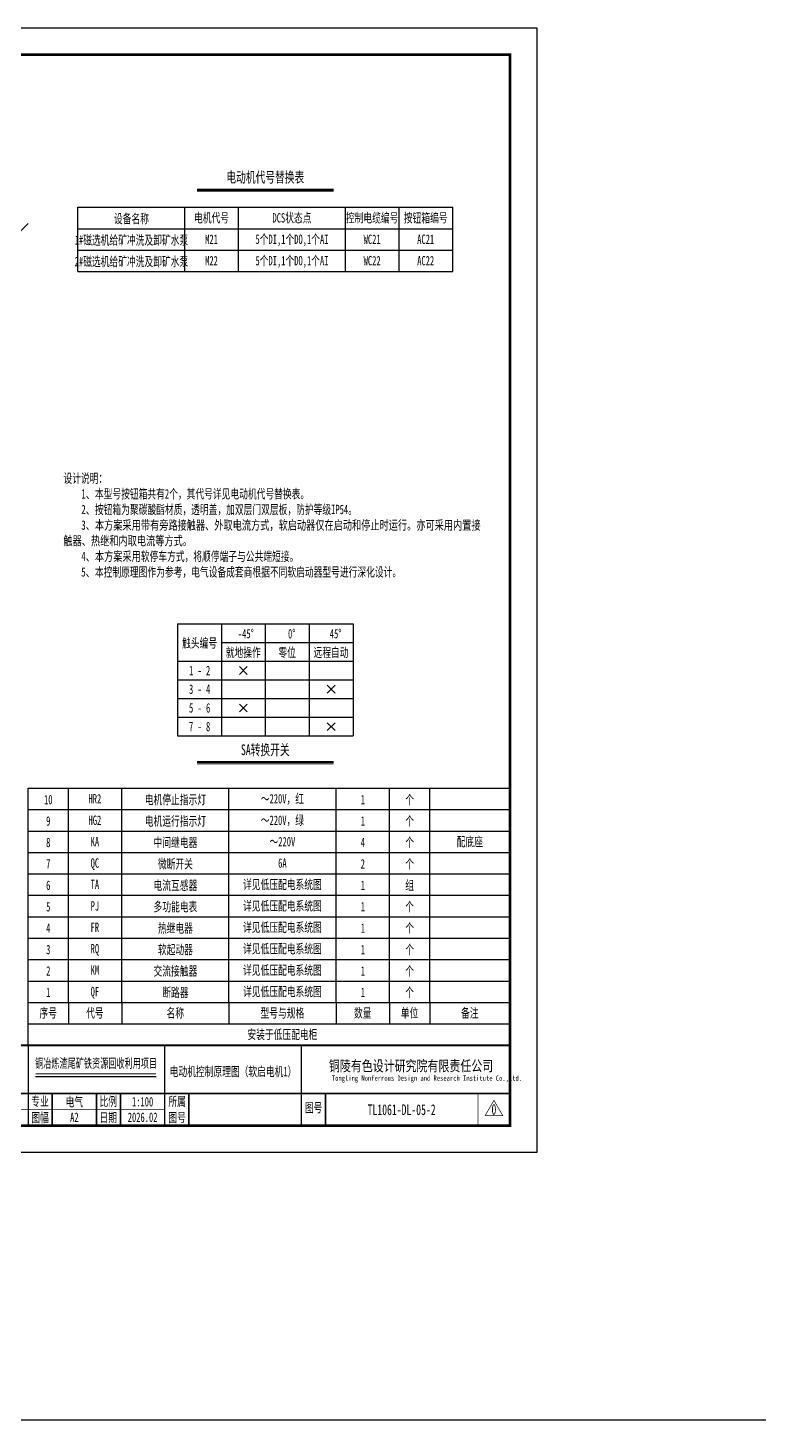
# Model space of a CAD drawing. Header units: millimetres. Extents: x 401220 to 2750366, y -101310 to 943175.
# Drawn here: x 1301533 to 1328851, y 628022 to 680022 of the extents above; entities that cross this region are included whole.
import ezdxf
from ezdxf.enums import TextEntityAlignment as Align

# ---------------------------------------------------------------- set-up
doc = ezdxf.new("R2010")
doc.units = ezdxf.units.MM
doc.linetypes.add('常规', pattern=[20, 10, 0, 10])
for name, color, linetype, lineweight in [('CAXA0层', 7, 'Continuous', 25), ('MX', 3, 'Continuous', 0), ('SW', 8, 'Continuous', 20), ('TEXT', 4, 'Continuous', 0)]:
    doc.layers.add(name, color=color, linetype=linetype, lineweight=lineweight)
for name, color, linetype in [('动力平面导线层', 3, '常规'), ('图框', 7, 'Continuous'), ('照明平面设备层', 1, 'Continuous')]:
    doc.layers.add(name, color=color, linetype=linetype)
doc.styles.add('HZ', font='simsun.ttf', dxfattribs={"width": 0.75})
doc.styles.add('标准', font='NSimSun.ttf', dxfattribs={"width": 0.667})

# ---------------------------------------------------------------- blocks, each defined once
blk = doc.blocks.new('3')
at = {"layer": 'TEXT', "color": 7, "lineweight": 25, "style": 'HZ', "width": 0.75}
for s, height, p in [('铜陵有色设计研究院有限责任公司', 400, (221501, 249018)), ('Tongling Nonferrous Design and Research Institute Co.,Ltd.', 200, (221613, 248659))]:
    blk.add_text(s, height=height, dxfattribs=at).set_placement(p)
blk = doc.blocks.new('铜陵有色图签02')
at = {"layer": '图框', "linetype": 'Continuous', "lineweight": 50}
for p, q in [((-38401, 3003), (-38401, 1)), ((-29100, 3001), (-29100, 0))]:
    blk.add_line(p, q, dxfattribs=at)
at = {"layer": '图框', "color": 7, "linetype": 'Continuous', "lineweight": 25}
for p, q in [((-36201, 3010), (-36201, 9)), ((-34701, 3010), (-34701, 9)), ((-33401, 3017), (-33401, 16)), ((-31901, 3017), (-31901, 16)), ((-30601, 3017), (-30601, 16)), ((-29100, 1201), (-37501, 1201))]:
    blk.add_line(p, q, dxfattribs=at)
at = {"layer": '图框', "color": 7, "linetype": 'Continuous', "lineweight": 35}
for p, q in [((-27300, 3001), (-27300, 1)), ((-21600, 1197), (-21600, -3)), ((-17100, 1200), (-17100, 0)), ((-15450, 0), (-15450, 1200)), ((-14550, 1200), (-14550, 0)), ((-12000, 1201), (-12000, 1)), ((-6900, 1202), (-6900, 2))]:
    blk.add_line(p, q, dxfattribs=at)
at = {"layer": '图框', "lineweight": 25}
blk.add_line((-17723, 1830), (-13223, 1830), dxfattribs=at)
at = {"layer": '图框', "lineweight": 70, "const_width": 70}
blk.add_lwpolyline([(-17980, 3001), (0, 3001), (-38401, 3001)], dxfattribs=at)
at = {"layer": '图框', "color": 7, "linetype": 'Continuous', "lineweight": 25, "const_width": 25}
for points in [[(-37501, 3000), (-37501, 0)], [(-25800, 3001), (-25800, 1)], [(-24300, 3001), (-24300, 1)], [(-23100, 2401), (-37501, 2401)], [(-23100, 1801), (-37501, 1801)], [(-23100, 1201), (-29100, 1201)], [(-12900, 600), (-18000, 600), (-37501, 600)], [(-602, 943), (-932, 371), (-272, 371), (-602, 943)]]:
    blk.add_lwpolyline(points, dxfattribs=at)
at = {"layer": '图框', "linetype": 'Continuous', "lineweight": 50, "const_width": 50}
for points in [[(-23100, 3001), (-23100, 1)], [(-18000, 3000), (-18000, 0)]]:
    blk.add_lwpolyline(points, dxfattribs=at)
at = {"layer": '图框', "lineweight": 50, "const_width": 50}
for points in [[(-12900, 3001), (-12900, 1)], [(-7800, 3001), (-7800, 1)], [(0, 3000), (0, 0)], [(-23100, 1200), (0, 1200)]]:
    blk.add_lwpolyline(points, dxfattribs=at)
at = {"layer": '图框', "lineweight": 25, "const_width": 35}
blk.add_lwpolyline([(-17723, 1930), (-13223, 1930)], dxfattribs=at)
at = {"layer": '图框', "color": 7, "linetype": 'Continuous', "lineweight": 35, "const_width": 25}
blk.add_lwpolyline([(-1200, 1201), (-1200, 0)], dxfattribs=at)
at = {"layer": '图框', "linetype": 'Continuous', "lineweight": 70, "const_width": 70}
blk.add_lwpolyline([(-38401, 1), (0, 0)], dxfattribs=at)
at = {"layer": '图框', "lineweight": 25}
blk.add_blockref('3', (-228268, -246986), dxfattribs=at)
at = {"layer": 'TEXT', "color": 7, "lineweight": 25, "style": '标准', "width": 0.667}
for s, height, p in [('总  图', 300, (-36862, 2555)), ('建  筑', 300, (-34062, 2562)), ('热  工', 300, (-31262, 2562)), ('项目负责人', 350, (-28197, 2541)), ('会', 300, (-37942, 2054)), ('冶  炼', 300, (-36862, 1955)), ('化  工', 300, (-34062, 1962)), ('给排水', 300, (-31262, 1962)), ('审  定', 350, (-28197, 1941)), ('签', 300, (-37942, 1404)), ('选  矿', 300, (-36862, 1355)), ('暖  通', 300, (-34062, 1362)), ('自  控', 300, (-31262, 1362)), ('审  核', 350, (-28197, 1341)), ('栏', 300, (-37942, 754)), ('采  矿', 300, (-36862, 754)), ('机  械', 300, (-34062, 761)), ('电  气', 300, (-31262, 761)), ('校  对', 350, (-28197, 741)), ('项目编号', 350, (-22343, 730)), ('专业', 350, (-17559, 730)), ('比例', 350, (-15009, 730)), ('所属', 350, (-12438, 730)), ('专  业', 300, (-34062, 177)), ('签  字', 300, (-32649, 177)), ('专  业', 300, (-31262, 177)), ('签  字', 300, (-29849, 177)), ('设  计', 350, (-28197, 139)), ('设计阶段', 350, (-22343, 130)), ('图幅', 350, (-17559, 130)), ('日期', 350, (-15009, 130)), ('图号', 350, (-7339, 495)), ('专  业', 300, (-36862, 170)), ('签  字', 300, (-35449, 170)), ('图号', 350, (-12438, 130))]:
    blk.add_text(s, height=height, dxfattribs=at).set_placement(p, align=Align.CENTER)

msp = doc.modelspace()

# ---------------------------------------------------------------- linework, layer by layer
at = {"color": 3}
msp.add_line((1608777.1, 628021.7), (1079541.3, 628021.7), dxfattribs=at)
at = {"layer": 'CAXA0层', "color": 2, "linetype": 'ByBlock', "lineweight": 40}
for p, q in [((1307853.9, 673988.8), (1312952.1, 673988.8)), ((1307853.9, 652605.3), (1312952.1, 652605.3))]:
    msp.add_line(p, q, dxfattribs=at)
at = {"layer": 'CAXA0层', "color": 2, "linetype": 'ByBlock', "lineweight": 0}
for p, q in [((1307853.9, 673923.3), (1312952.1, 673923.3)), ((1307853.9, 652539.8), (1312952.1, 652539.8))]:
    msp.add_line(p, q, dxfattribs=at)
at = {"layer": 'MX', "color": 7, "linetype": 'ByBlock', "lineweight": 20}
msp.add_line((1301202.1, 672364.5), (1301548.6, 672711), dxfattribs=at)
at = {"layer": 'SW', "color": 7, "linetype": 'ByBlock', "lineweight": 25}
for p, q in [((1303403, 670920.8), (1303403, 673320.8)), ((1307403, 670920.8), (1307403, 673320.8)), ((1309403, 670920.8), (1309403, 673320.8)), ((1313403, 670920.8), (1313403, 673320.8)), ((1315403, 670920.8), (1315403, 673320.8)), ((1317403, 670920.8), (1317403, 673320.8)), ((1307124.2, 657763.9), (1313681.8, 657763.9)), ((1307124.2, 657763.9), (1307124.2, 653574.9)), ((1308763.6, 657763.9), (1308763.6, 653574.9)), ((1310403, 657763.9), (1310403, 653574.9)), ((1312042.4, 657763.9), (1312042.4, 653574.9)), ((1313681.8, 657763.9), (1313681.8, 653574.9)), ((1308763.6, 657065.7), (1313681.8, 657065.7)), ((1307124.2, 656367.6), (1313681.8, 656367.6)), ((1309435.2, 656164.8), (1309731.4, 655868.6)), ((1309435.2, 655868.6), (1309731.4, 656164.8)), ((1307124.2, 655669.4), (1313681.8, 655669.4)), ((1312714, 655466.7), (1313010.2, 655170.4)), ((1312714, 655170.4), (1313010.2, 655466.7)), ((1307124.2, 654971.2), (1313681.8, 654971.2)), ((1309435.2, 654768.5), (1309731.4, 654472.3)), ((1309435.2, 654472.3), (1309731.4, 654768.5)), ((1307124.2, 654273), (1313681.8, 654273)), ((1312714, 654070.3), (1313010.2, 653774.1)), ((1312714, 653774.1), (1313010.2, 654070.3)), ((1307124.2, 653574.9), (1313681.8, 653574.9)), ((1307124.2, 653574.9), (1313681.8, 653574.9)), ((1307124.2, 653574.9), (1313681.8, 653574.9)), ((1301545.8, 651623.1), (1303045.8, 651623.1)), ((1301545.8, 650823.1), (1301545.8, 651623.1)), ((1303045.8, 651623.1), (1305045.8, 651623.1)), ((1303045.8, 650823.1), (1303045.8, 651623.1)), ((1305045.8, 651623.1), (1309045.8, 651623.1)), ((1305045.8, 650823.1), (1305045.8, 651623.1)), ((1309045.8, 651623.1), (1313045.8, 651623.1)), ((1309045.8, 650823.1), (1309045.8, 651623.1)), ((1313045.8, 651623.1), (1315045.8, 651623.1)), ((1313045.8, 650823.1), (1313045.8, 651623.1)), ((1315045.8, 651623.1), (1316545.8, 651623.1)), ((1315045.8, 650823.1), (1315045.8, 651623.1)), ((1316545.8, 651623.1), (1319545.8, 651623.1)), ((1316545.8, 650823.1), (1316545.8, 651623.1)), ((1301545.8, 650823.1), (1303045.8, 650823.1)), ((1301545.8, 650023.1), (1301545.8, 650823.1)), ((1303045.8, 650823.1), (1305045.8, 650823.1)), ((1303045.8, 650023.1), (1303045.8, 650823.1)), ((1305045.8, 650823.1), (1309045.8, 650823.1)), ((1305045.8, 650023.1), (1305045.8, 650823.1)), ((1309045.8, 650823.1), (1313045.8, 650823.1)), ((1309045.8, 650023.1), (1309045.8, 650823.1)), ((1313045.8, 650823.1), (1315045.8, 650823.1)), ((1313045.8, 650023.1), (1313045.8, 650823.1)), ((1315045.8, 650823.1), (1316545.8, 650823.1)), ((1315045.8, 650023.1), (1315045.8, 650823.1)), ((1316545.8, 650823.1), (1319545.8, 650823.1)), ((1316545.8, 650023.1), (1316545.8, 650823.1)), ((1301545.8, 650023.1), (1303045.8, 650023.1)), ((1301545.8, 649223.1), (1301545.8, 650023.1)), ((1303045.8, 650023.1), (1305045.8, 650023.1)), ((1303045.8, 649223.1), (1303045.8, 650023.1)), ((1305045.8, 650023.1), (1309045.8, 650023.1)), ((1305045.8, 649223.1), (1305045.8, 650023.1)), ((1309045.8, 650023.1), (1313045.8, 650023.1)), ((1309045.8, 649223.1), (1309045.8, 650023.1)), ((1313045.8, 650023.1), (1315045.8, 650023.1)), ((1313045.8, 649223.1), (1313045.8, 650023.1)), ((1315045.8, 650023.1), (1316545.8, 650023.1)), ((1315045.8, 649223.1), (1315045.8, 650023.1)), ((1316545.8, 650023.1), (1319545.8, 650023.1)), ((1316545.8, 649223.1), (1316545.8, 650023.1)), ((1301545.8, 649223.1), (1303045.8, 649223.1)), ((1301545.8, 648423.1), (1301545.8, 649223.1)), ((1303045.8, 649223.1), (1305045.8, 649223.1)), ((1303045.8, 648423.1), (1303045.8, 649223.1)), ((1305045.8, 649223.1), (1309045.8, 649223.1)), ((1305045.8, 648423.1), (1305045.8, 649223.1)), ((1309045.8, 649223.1), (1313045.8, 649223.1)), ((1309045.8, 648423.1), (1309045.8, 649223.1)), ((1313045.8, 649223.1), (1315045.8, 649223.1)), ((1313045.8, 648423.1), (1313045.8, 649223.1)), ((1315045.8, 649223.1), (1316545.8, 649223.1)), ((1315045.8, 648423.1), (1315045.8, 649223.1)), ((1316545.8, 649223.1), (1319545.8, 649223.1)), ((1316545.8, 648423.1), (1316545.8, 649223.1)), ((1301545.8, 648423.1), (1303045.8, 648423.1)), ((1301545.8, 647623.1), (1301545.8, 648423.1)), ((1303045.8, 648423.1), (1305045.8, 648423.1)), ((1303045.8, 647623.1), (1303045.8, 648423.1)), ((1305045.8, 648423.1), (1309045.8, 648423.1)), ((1305045.8, 647623.1), (1305045.8, 648423.1)), ((1309045.8, 648423.1), (1313045.8, 648423.1)), ((1309045.8, 647623.1), (1309045.8, 648423.1)), ((1313045.8, 648423.1), (1315045.8, 648423.1)), ((1313045.8, 647623.1), (1313045.8, 648423.1)), ((1315045.8, 648423.1), (1316545.8, 648423.1)), ((1315045.8, 647623.1), (1315045.8, 648423.1)), ((1316545.8, 648423.1), (1319545.8, 648423.1)), ((1316545.8, 647623.1), (1316545.8, 648423.1)), ((1301545.8, 647623.1), (1303045.8, 647623.1)), ((1301545.8, 646823.1), (1301545.8, 647623.1)), ((1303045.8, 647623.1), (1305045.8, 647623.1)), ((1303045.8, 646823.1), (1303045.8, 647623.1)), ((1305045.8, 647623.1), (1309045.8, 647623.1)), ((1305045.8, 646823.1), (1305045.8, 647623.1)), ((1309045.8, 647623.1), (1313045.8, 647623.1)), ((1309045.8, 646823.1), (1309045.8, 647623.1)), ((1313045.8, 647623.1), (1315045.8, 647623.1)), ((1313045.8, 646823.1), (1313045.8, 647623.1)), ((1315045.8, 647623.1), (1316545.8, 647623.1)), ((1315045.8, 646823.1), (1315045.8, 647623.1)), ((1316545.8, 647623.1), (1319545.8, 647623.1)), ((1316545.8, 646823.1), (1316545.8, 647623.1)), ((1301545.8, 646823.1), (1303045.8, 646823.1)), ((1301545.8, 646023.1), (1301545.8, 646823.1)), ((1303045.8, 646823.1), (1305045.8, 646823.1)), ((1303045.8, 646023.1), (1303045.8, 646823.1)), ((1305045.8, 646823.1), (1309045.8, 646823.1)), ((1305045.8, 646023.1), (1305045.8, 646823.1)), ((1309045.8, 646823.1), (1313045.8, 646823.1)), ((1309045.8, 646023.1), (1309045.8, 646823.1)), ((1313045.8, 646823.1), (1315045.8, 646823.1)), ((1313045.8, 646023.1), (1313045.8, 646823.1)), ((1315045.8, 646823.1), (1316545.8, 646823.1)), ((1315045.8, 646023.1), (1315045.8, 646823.1)), ((1316545.8, 646823.1), (1319545.8, 646823.1)), ((1316545.8, 646023.1), (1316545.8, 646823.1)), ((1301545.8, 646023.1), (1303045.8, 646023.1)), ((1301545.8, 645223.1), (1301545.8, 646023.1)), ((1303045.8, 646023.1), (1305045.8, 646023.1)), ((1303045.8, 645223.1), (1303045.8, 646023.1)), ((1305045.8, 646023.1), (1309045.8, 646023.1)), ((1305045.8, 645223.1), (1305045.8, 646023.1)), ((1309045.8, 646023.1), (1313045.8, 646023.1)), ((1309045.8, 645223.1), (1309045.8, 646023.1)), ((1313045.8, 646023.1), (1315045.8, 646023.1)), ((1313045.8, 645223.1), (1313045.8, 646023.1)), ((1315045.8, 646023.1), (1316545.8, 646023.1)), ((1315045.8, 645223.1), (1315045.8, 646023.1)), ((1316545.8, 646023.1), (1319545.8, 646023.1)), ((1316545.8, 645223.1), (1316545.8, 646023.1)), ((1301545.8, 645223.1), (1303045.8, 645223.1)), ((1301545.8, 644423.1), (1301545.8, 645223.1)), ((1303045.8, 645223.1), (1305045.8, 645223.1)), ((1303045.8, 644423.1), (1303045.8, 645223.1)), ((1305045.8, 645223.1), (1309045.8, 645223.1)), ((1305045.8, 644423.1), (1305045.8, 645223.1)), ((1309045.8, 645223.1), (1313045.8, 645223.1)), ((1309045.8, 644423.1), (1309045.8, 645223.1)), ((1313045.8, 645223.1), (1315045.8, 645223.1)), ((1313045.8, 644423.1), (1313045.8, 645223.1)), ((1315045.8, 645223.1), (1316545.8, 645223.1)), ((1315045.8, 644423.1), (1315045.8, 645223.1)), ((1316545.8, 645223.1), (1319545.8, 645223.1)), ((1316545.8, 644423.1), (1316545.8, 645223.1)), ((1301545.8, 644423.1), (1303045.8, 644423.1)), ((1301545.8, 643623.1), (1301545.8, 644423.1)), ((1303045.8, 644423.1), (1305045.8, 644423.1)), ((1303045.8, 643623.1), (1303045.8, 644423.1)), ((1305045.8, 644423.1), (1309045.8, 644423.1)), ((1305045.8, 643623.1), (1305045.8, 644423.1)), ((1309045.8, 644423.1), (1313045.8, 644423.1)), ((1309045.8, 643623.1), (1309045.8, 644423.1)), ((1313045.8, 644423.1), (1315045.8, 644423.1)), ((1313045.8, 643623.1), (1313045.8, 644423.1)), ((1315045.8, 644423.1), (1316545.8, 644423.1)), ((1315045.8, 643623.1), (1315045.8, 644423.1)), ((1316545.8, 644423.1), (1319545.8, 644423.1)), ((1316545.8, 643623.1), (1316545.8, 644423.1)), ((1301545.8, 642823.1), (1301545.8, 643623.1)), ((1301545.8, 643623.1), (1319545.8, 643623.1)), ((1303045.8, 643623.1), (1303045.8, 642823.1)), ((1305045.8, 643623.1), (1305045.8, 642823.1)), ((1309045.8, 643623.1), (1309045.8, 642823.1)), ((1313045.8, 643623.1), (1313045.8, 642823.1)), ((1315045.8, 643623.1), (1315045.8, 642823.1)), ((1316545.8, 643623.1), (1316545.8, 642823.1)), ((1301545.8, 642823.1), (1319545.8, 642823.1)), ((1301545.8, 642023.1), (1301545.8, 642823.1))]:
    msp.add_line(p, q, dxfattribs=at)
at = {"layer": '动力平面导线层', "color": 0}
for p, q in [((1303403, 673320.8), (1317403, 673320.8)), ((1303403, 672520.8), (1317403, 672520.8)), ((1303403, 671720.8), (1317403, 671720.8)), ((1303403, 670920.8), (1317403, 670920.8))]:
    msp.add_line(p, q, dxfattribs=at)
at = {"layer": '图框', "linetype": 'Continuous', "lineweight": 100, "const_width": 100}
msp.add_lwpolyline([(1263645.8, 639021.7), (1319545.8, 639021.7), (1319545.8, 679021.7), (1263645.8, 679021.7)], close=True, dxfattribs=at)
at = {"layer": '照明平面设备层', "color": 0, "lineweight": -3, "ltscale": 100}
msp.add_lwpolyline([(1261145.8, 680021.7), (1320545.8, 680021.7), (1320545.8, 638021.7), (1261145.8, 638021.7)], close=True, dxfattribs=at)

# ---------------------------------------------------------------- block references
at = {"layer": '图框', "lineweight": 25}
msp.add_blockref('铜陵有色图签02', (1319545.8, 639021.7), dxfattribs=at)

# ---------------------------------------------------------------- texts
at = {"layer": 'SW', "color": 2, "linetype": 'ByBlock', "lineweight": 25, "style": '标准', "width": 0.667}
for s, p in [('电动机代号替换表', (1310402.8, 674243.8)), ('SA转换开关', (1310402.8, 652860.3))]:
    msp.add_text(s, height=400, dxfattribs=at).set_placement(p, align=Align.CENTER)
at = {"layer": 'SW', "color": 7, "linetype": 'ByBlock', "lineweight": 25, "style": '标准', "width": 0.667}
for s, p in [('设备名称', (1305403, 672720.8)), ('电机代号', (1308394.1, 672751.7)), ('DCS状态点', (1311399.1, 672751.7)), ('控制电缆编号', (1314394.1, 672751.7)), ('按钮箱编号', (1316394.1, 672751.7)), ('1#磁选机给矿冲洗及卸矿水泵', (1305403, 671920.8)), ('M21', (1308394.1, 671951.7)), ('5个DI,1个DO,1个AI', (1311399.1, 671951.7)), ('WC21', (1314394.1, 671951.7)), ('AC21', (1316394.1, 671951.7)), ('2#磁选机给矿冲洗及卸矿水泵', (1305403, 671120.8)), ('M22', (1308394.1, 671151.7)), ('5个DI,1个DO,1个AI', (1311399.1, 671151.7)), ('WC22', (1314394.1, 671151.7)), ('AC22', (1316394.1, 671151.7)), ('-45°', (1309675.7, 657220)), ('0°', (1311390.3, 657220)), ('45°', (1313029, 657220)), ('触头编号', (1307949.5, 656874.3)), ('就地操作', (1309579.6, 656521.8)), ('零位', (1311219, 656521.8)), ('远程自动', (1312858.4, 656521.8)), ('1 - 2', (1307949.5, 655845)), ('3 - 4', (1307949.5, 655146.9)), ('5 - 6', (1307949.5, 654448.7)), ('7 - 8', (1307949.5, 653750.5)), ('10', (1302295.8, 651023.1)), ('HR2', (1304036.9, 651054.1)), ('电机停止指示灯', (1307045.8, 651023.1)), ('～220V，红', (1311041.9, 651054.1)), ('1', (1314045.8, 651023.1)), ('个', (1315795.8, 651023.1)), ('9', (1302295.8, 650223.1)), ('HG2', (1304036.9, 650254.1)), ('电机运行指示灯', (1307045.8, 650223.1)), ('～220V，绿', (1311041.9, 650254.1)), ('1', (1314045.8, 650223.1)), ('个', (1315795.8, 650223.1)), ('8', (1302295.8, 649423.1)), ('KA', (1304036.9, 649454.1)), ('中间继电器', (1307045.8, 649423.1)), ('～220V', (1311041.9, 649454.1)), ('4', (1314045.8, 649423.1)), ('个', (1315795.8, 649423.1)), ('配底座', (1318041.9, 649454.1)), ('7', (1302295.8, 648623.1)), ('QC', (1304036.9, 648654.1)), ('微断开关', (1307045.8, 648623.1)), ('6A', (1311041.9, 648654.1)), ('2', (1314045.8, 648623.1)), ('个', (1315795.8, 648623.1)), ('6', (1302295.8, 647823.1)), ('TA', (1304036.9, 647854.1)), ('电流互感器', (1307045.8, 647823.1)), ('详见低压配电系统图', (1311041.9, 647854.1)), ('1', (1314045.8, 647823.1)), ('组', (1315795.8, 647823.1)), ('PJ', (1304036.9, 647054.1)), ('多功能电表', (1307045.8, 647023.1)), ('详见低压配电系统图', (1311041.9, 647054.1)), ('个', (1315795.8, 647023.1)), ('5', (1302295.8, 647023.1)), ('1', (1314045.8, 647023.1)), ('4', (1302295.8, 646223.1)), ('FR', (1304036.9, 646254.1)), ('热继电器', (1307045.8, 646223.1)), ('详见低压配电系统图', (1311041.9, 646254.1)), ('1', (1314045.8, 646223.1)), ('个', (1315795.8, 646223.1)), ('详见低压配电系统图', (1311041.9, 645454.1)), ('3', (1302295.8, 645423.1)), ('RQ', (1304036.9, 645454.1)), ('软起动器', (1307045.8, 645423.1)), ('1', (1314045.8, 645423.1)), ('个', (1315795.8, 645423.1)), ('2', (1302295.8, 644623.1)), ('KM', (1304036.9, 644654.1)), ('交流接触器', (1307045.8, 644623.1)), ('详见低压配电系统图', (1311041.9, 644654.1)), ('1', (1314045.8, 644623.1)), ('个', (1315795.8, 644623.1)), ('1', (1302295.8, 643823.1)), ('QF', (1304036.9, 643854.1)), ('断路器', (1307045.8, 643823.1)), ('详见低压配电系统图', (1311041.9, 643854.1)), ('1', (1314045.8, 643823.1)), ('个', (1315795.8, 643823.1)), ('序号', (1302293.9, 643054.1)), ('代号', (1304036.9, 643054.1)), ('名称', (1307041.9, 643054.1)), ('型号与规格', (1311041.9, 643054.1)), ('数量', (1314041.9, 643054.1)), ('单位', (1315791.9, 643054.1)), ('备注', (1318041.9, 643054.1)), ('安装于低压配电柜', (1311041.9, 642254.1))]:
    msp.add_text(s, height=350, dxfattribs=at).set_placement(p, align=Align.CENTER)
at = {"layer": 'SW', "color": 4, "linetype": 'Continuous', "lineweight": 25, "style": '标准'}
for s, height, width, p in [('铜冶炼渣尾矿铁资源回收利用项目', 350, 0.62, (1304083.3, 641179.6)), ('电动机控制原理图（软启电机1）', 350, 0.667, (1309196.7, 640868.6)), ('电气', 350, 0.667, (1303270, 639740)), ('1:100', 350, 0.667, (1305820, 639740)), ('TL1061-DL-05-2', 400, 0.667, (1315495.1, 639416.8)), ('0', 400, 0.667, (1318943.6, 639429.7)), ('A2', 350, 0.667, (1303270, 639160.3)), ('2026.02', 350, 0.667, (1305820, 639160.3))]:
    msp.add_text(s, height=height, dxfattribs=dict(at, width=width)).set_placement(p, align=Align.CENTER)
at = {"layer": 'SW', "color": 0, "linetype": 'ByBlock', "lineweight": 25, "insert": (1302861.8, 663376.6), "char_height": 350, "width": 15662.183, "attachment_point": 1, "style": '标准'}
msp.add_mtext('设计说明：\\P{\\W0.7;    1、\\W0.667;\\C7;本型号按钮箱共有2个，其代号详见电动机代号替换表。\\P\\W0.7;\\C0;    2、\\W0.667;\\C7;按钮箱为聚碳酸酯材质，透明盖，加双层门双层板，防护等级IP54。\\W0.7;\\C0;\\P    3、本方案采用带有旁路接触器、外取电流方式，软启动器仅在启动和停止时运行。亦可采用内置接触器、热继和内取电流等方式。\\P    4、本方案采用\\W0.667;\\C7;软停车方式，将顺停端子与公共端短接。\\P\\W0.7;\\C0;    5、\\W0.667;\\C7;本控制原理图作为参考，电气设备成套商根据不同软启动器型号进行深化设计。}', dxfattribs=at)

doc.saveas('drawing.dxf')
